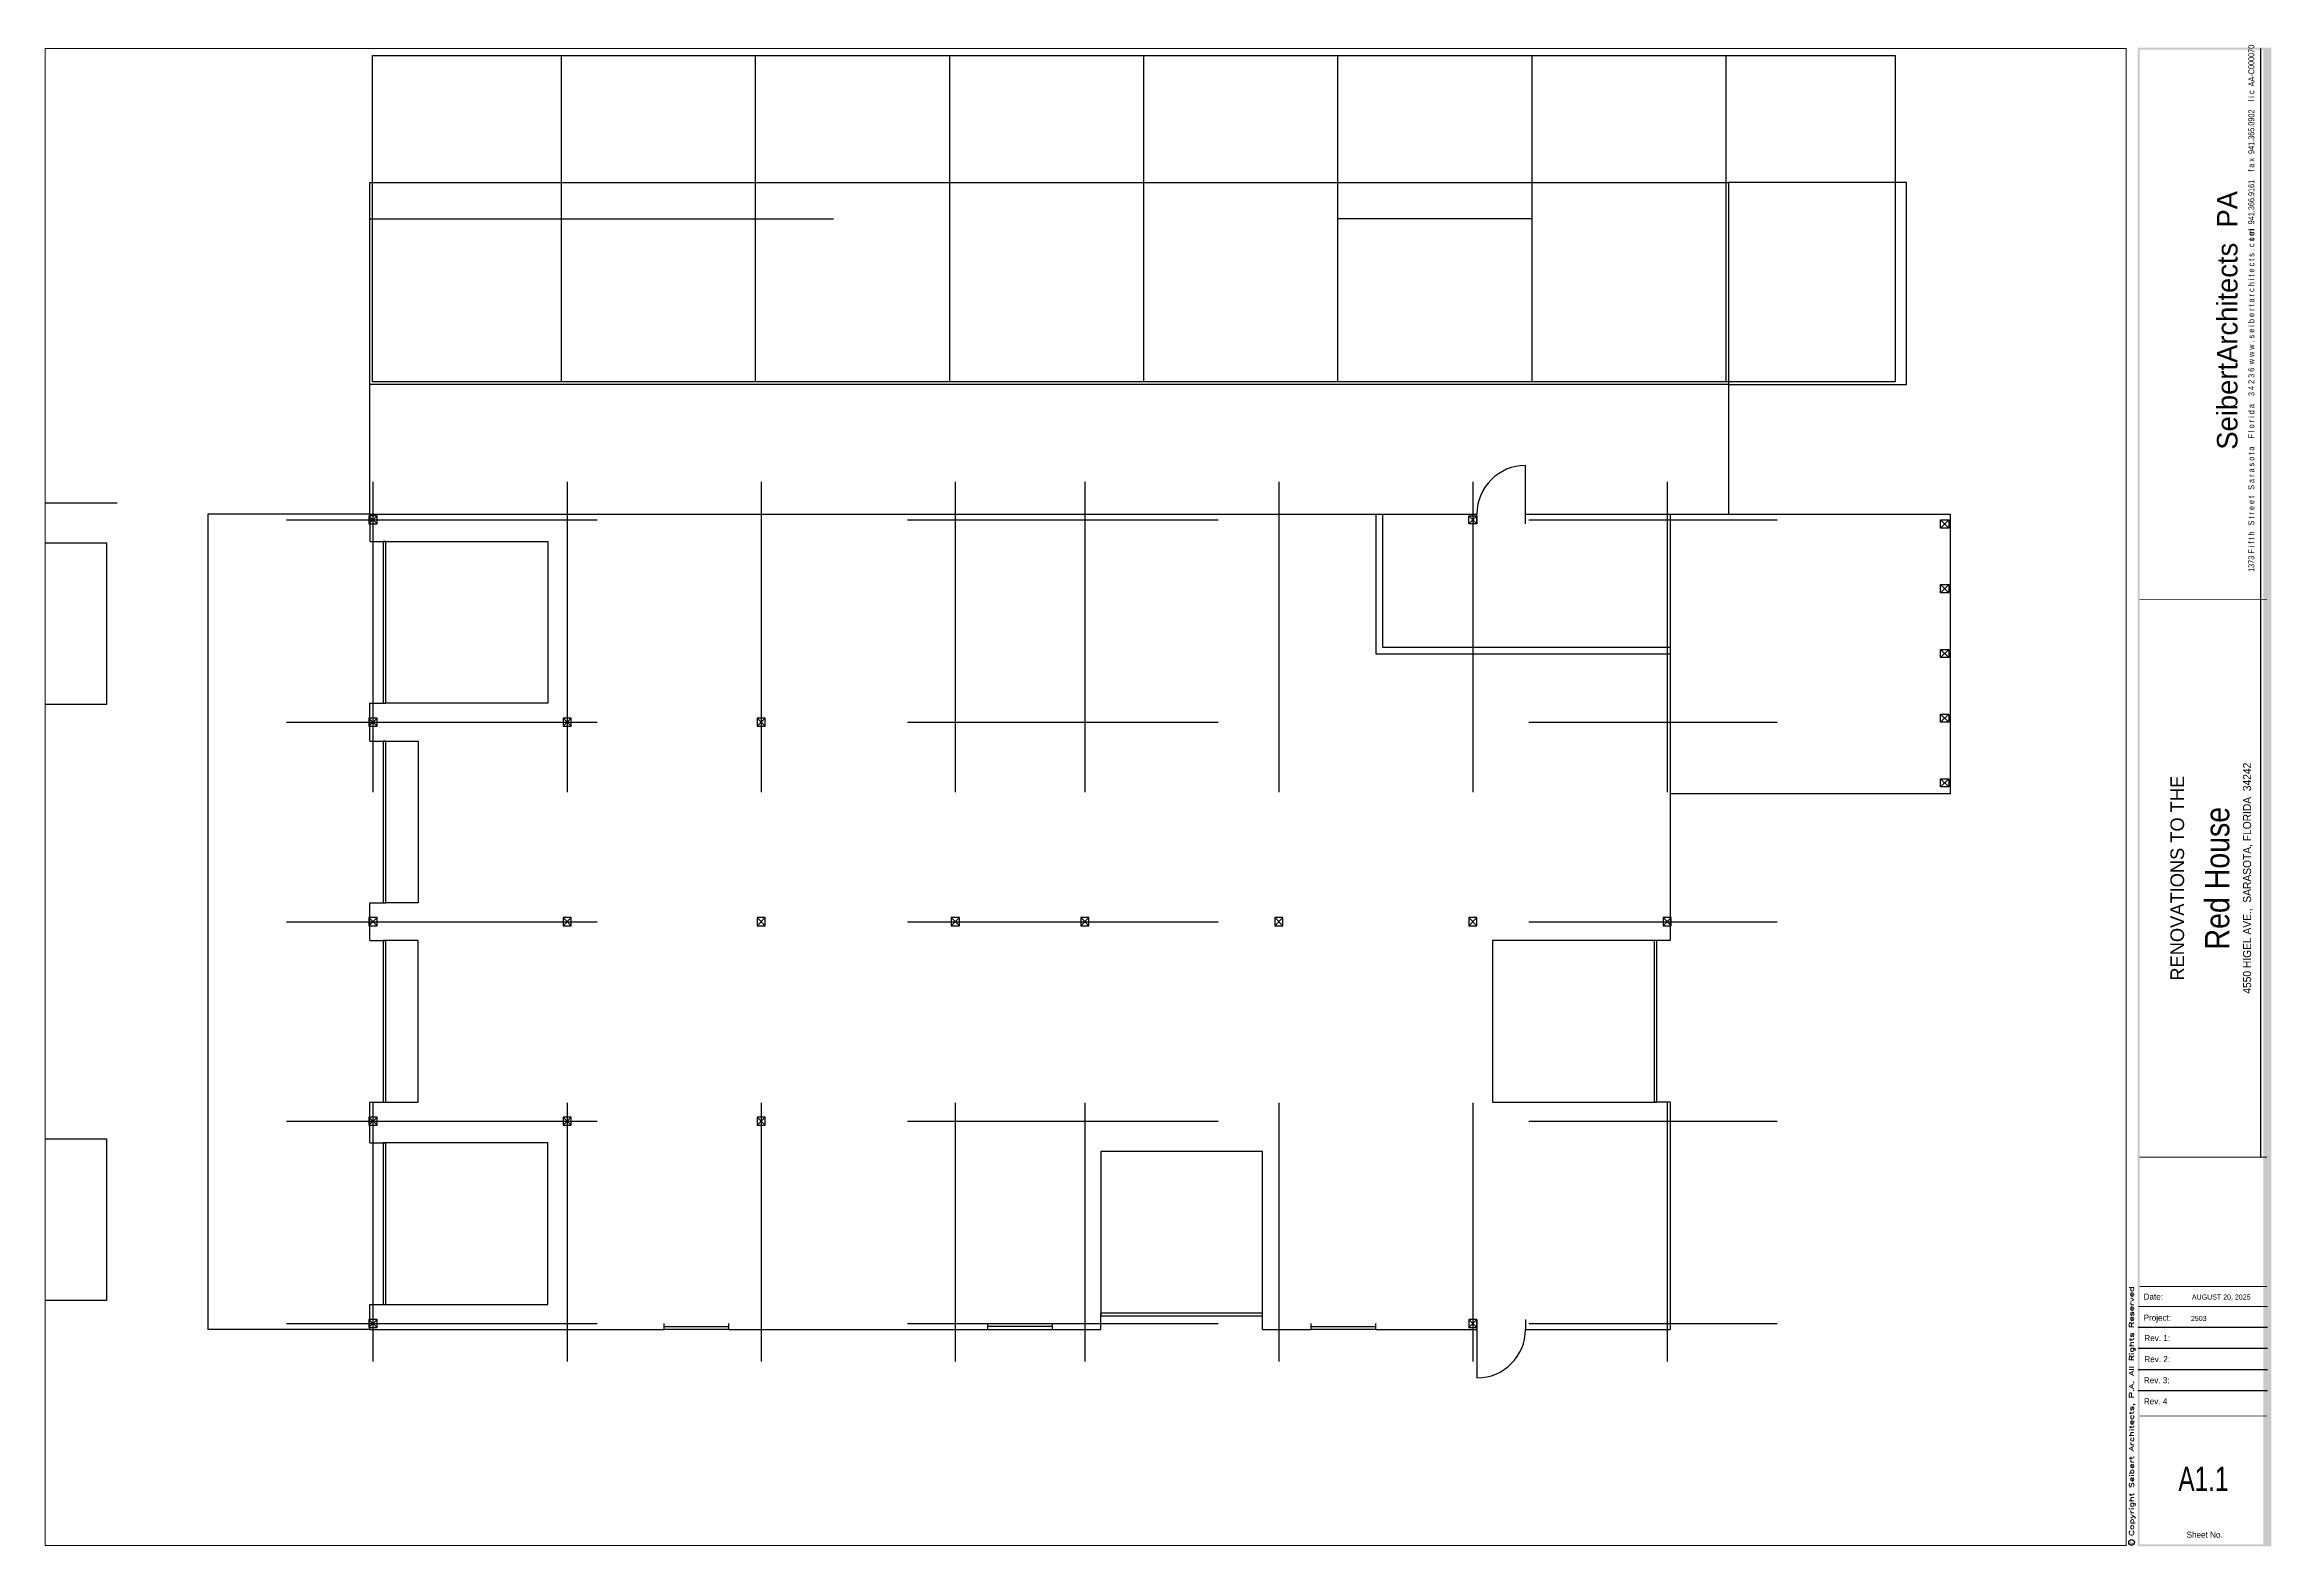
# Paper-space layout 'A1.1' of a CAD drawing. Header units: inches. Extents: x 1.1 to 35.5, y 0.5 to 23.8.
# The model-space entities are those that its viewports show. They can reach past a viewport. Long polylines and large blocks are cut down to what shows.
import ezdxf
from ezdxf.enums import TextEntityAlignment as Align

# ---------------------------------------------------------------- set-up
doc = ezdxf.new("R2010")
doc.units = ezdxf.units.IN
doc.header["$LTSCALE"] = 0.5
doc.header["$MEASUREMENT"] = 0
doc.linetypes.add('DASHDOT2', pattern=[0.5, 0.25, -0.125, 0, -0.125])
doc.linetypes.add('HIDDEN2', pattern=[0.1875, 0.125, -0.0625])
for name, color, linetype in [('0-SHEET', 2, 'Continuous'), ('0-TEXT', 30, 'Continuous'), ('P-ABOVE', 201, 'HIDDEN2'), ('P-BELOW-LIGHT', 143, 'Continuous'), ('P-DOOR', 51, 'Continuous'), ('P-PATTERN', 147, 'Continuous'), ('P-RAILING', 60, 'Continuous'), ('P-WALL', 90, 'Continuous'), ('P-WINDOW', 213, 'Continuous'), ('ST-FRAMING', 14, 'DASHDOT2')]:
    doc.layers.add(name, color=color, linetype=linetype)
doc.styles.add('titleblock1', font='Zap601Rm.ttf', dxfattribs={"height": 0.5})
doc.styles.add('titleblock2', font='romans.shx', dxfattribs={"width": 0.8})

msp = doc.modelspace()

# ---------------------------------------------------------------- linework, layer by layer
at = {"layer": 'P-ABOVE'}
for p, q in [((4928.72117, 13470.69201), (4928.72117, 12817.97906)), ((5072.72117, 13470.69202), (5072.72117, 12817.97907)), ((5216.72117, 13470.69202), (5216.72117, 12817.97908)), ((5360.72117, 13470.69203), (5360.72117, 12817.97909)), ((5456.72117, 13470.69203), (5456.72117, 12817.97909)), ((5600.72117, 13470.69202), (5600.72117, 12817.97908)), ((5744.72117, 13470.69202), (5744.72117, 12817.97907)), ((5888.72117, 13470.69201), (5888.72117, 12817.97906)), ((4864.53317, 13442.33559), (5970.50435, 13442.33553)), ((4864.53317, 13292.33559), (5970.50434, 13292.33553)), ((4864.53316, 13144.33559), (5970.50433, 13144.33553)), ((4864.53317, 12996.33559), (5970.50434, 12996.33566)), ((4864.53317, 12846.33559), (5970.50435, 12846.33566))]:
    msp.add_line(p, q, dxfattribs=at)
msp.add_lwpolyline([(5934.32118, 13542.73559), (6066.32118, 13542.73559), (6066.32118, 13692.73565), (5934.32118, 13692.73559)], dxfattribs=at)
at = {"layer": 'P-BELOW-LIGHT'}
for p, q in [((4926.32118, 13692.73565), (5934.32118, 13692.73565)), ((5934.32118, 13692.73559), (5934.32118, 13446.73559)), ((4926.32118, 13665.73562), (5098.32118, 13665.73562)), ((5098.32118, 13665.73562), (5270.32118, 13665.73562)), ((5788.32118, 13665.73562), (5644.32118, 13665.73562)), ((4234.05743, 13455.07504), (4738.94311, 13455.07504)), ((5891.12117, 13446.73559), (6098.72117, 13446.73559)), ((6098.72117, 13446.73559), (6098.72117, 13239.13559)), ((6098.72117, 13239.13559), (5891.12115, 13239.13561)), ((4926.32113, 12841.93565), (4806.32114, 12841.93566)), ((5192.72117, 12841.93561), (5144.72117, 12841.93561)), ((5384.72117, 12841.93562), (5432.72117, 12841.93562)), ((5672.72115, 12841.93561), (5624.72115, 12841.93561))]:
    msp.add_line(p, q, dxfattribs=at)
for points in [[(4926.32117, 13446.73565), (4926.32118, 13692.73565)], [(4926.32117, 13446.73566), (4806.32117, 13446.73566), (4806.32113, 12841.93566)]]:
    msp.add_lwpolyline(points, dxfattribs=at)
at = {"layer": 'P-DOOR'}
for points in [[(5783.72117, 13446.73546), (5783.72117, 13482.73546)], [(5747.72117, 12841.93559), (5747.72117, 12805.93559)]]:
    msp.add_lwpolyline(points, dxfattribs=at)
for points in [[(4938.32114, 13426.33559), (4936.32114, 13426.33559), (4936.32114, 13306.33559), (4938.32114, 13306.33559)], [(4938.32113, 13278.33559), (4936.32113, 13278.33559), (4936.32113, 13158.33559), (4938.32113, 13158.33559)], [(4938.32114, 13130.33559), (4936.32114, 13130.33559), (4936.32114, 13010.33559), (4938.32114, 13010.33559)], [(5879.12114, 13010.33559), (5881.12114, 13010.33559), (5881.12113, 13130.3356), (5879.12113, 13130.3356)], [(4938.32115, 12980.33559), (4936.32115, 12980.33559), (4936.32115, 12860.33559), (4938.32115, 12860.33559)], [(5468.72116, 12853.93562), (5468.72116, 12851.93562), (5588.72116, 12851.93563), (5588.72116, 12853.93563)]]:
    msp.add_lwpolyline(points, close=True, dxfattribs=at)
for centre, start, end in [((5783.72117, 13446.73546), 90, 180), ((5747.72117, 12841.93559), 270, 0)]:
    msp.add_arc(centre, 36, start, end, dxfattribs=at)
at = {"layer": 'P-PATTERN'}
msp.add_lwpolyline([(4926.32118, 13692.73565), (5934.32118, 13692.73565), (5934.32118, 13542.73559), (4926.32118, 13542.73559)], close=True, dxfattribs=at)
at = {"layer": 'P-RAILING'}
for p, q in [((5068.32118, 13786.73565), (5068.32118, 13544.73559)), ((5212.32118, 13786.73565), (5212.32118, 13544.73559)), ((5356.32118, 13786.73565), (5356.32118, 13544.73559)), ((5500.32118, 13786.73565), (5500.32118, 13544.73559)), ((5644.32118, 13786.73565), (5644.32118, 13544.73559)), ((5788.32118, 13786.73565), (5788.32118, 13544.73559))]:
    msp.add_line(p, q, dxfattribs=at)
msp.add_lwpolyline([(4928.32118, 13786.73565), (5932.32118, 13786.73565), (5932.32118, 13544.73559), (4928.32118, 13544.73559)], close=True, dxfattribs=at)
msp.add_lwpolyline([(5932.32118, 13786.73565), (6057.82118, 13786.73565), (6057.82118, 13544.73559), (5932.32118, 13544.73559)], dxfattribs=at)
at = {"layer": 'P-WALL'}
for p, q in [((4925.72119, 13445.3356), (4931.72119, 13439.3356)), ((4931.72119, 13445.3356), (4925.72119, 13439.3356)), ((4926.32117, 13446.73559), (5747.72117, 13446.73559)), ((5741.72117, 13439.3354), (5747.72117, 13445.3354)), ((5747.72117, 13439.3354), (5741.72117, 13445.3354)), ((5747.72117, 13439.3354), (5747.72117, 13446.73546)), ((5783.72117, 13446.73559), (5891.12117, 13446.73559)), ((5783.72117, 13439.3354), (5783.72117, 13446.73546)), ((5891.12117, 13446.73559), (5891.12115, 13130.3356)), ((6091.63882, 13436.3354), (6097.63882, 13442.3354)), ((6097.63882, 13436.3354), (6091.63882, 13442.3354)), ((6091.63882, 13388.3354), (6097.63882, 13394.3354)), ((6097.63882, 13388.3354), (6091.63882, 13394.3354)), ((6091.63882, 13340.3354), (6097.63882, 13346.3354)), ((6097.63882, 13340.3354), (6091.63882, 13346.3354)), ((4925.72117, 13295.33558), (4931.72117, 13289.33558)), ((4931.72117, 13295.33558), (4925.72117, 13289.33558)), ((5069.72117, 13295.33558), (5075.72117, 13289.33558)), ((5075.72117, 13295.33558), (5069.72117, 13289.33558)), ((5213.72117, 13295.33557), (5219.72117, 13289.33557)), ((5219.72117, 13295.33557), (5213.72117, 13289.33557)), ((6091.63882, 13292.3354), (6097.63882, 13298.3354)), ((6097.63882, 13292.3354), (6091.63882, 13298.3354)), ((4926.32116, 13278.33559), (4938.32116, 13278.33559)), ((6091.63882, 13244.3354), (6097.63882, 13250.3354)), ((6097.63882, 13244.3354), (6091.63882, 13250.3354)), ((4925.72117, 13147.33554), (4931.72117, 13141.33554)), ((4931.72117, 13147.33554), (4925.72117, 13141.33554)), ((5069.72117, 13147.33554), (5075.72117, 13141.33554)), ((5075.72117, 13147.33554), (5069.72117, 13141.33554)), ((5213.72117, 13147.33557), (5219.72117, 13141.33557)), ((5219.72117, 13147.33557), (5213.72117, 13141.33557)), ((5357.72117, 13147.33554), (5363.72117, 13141.33554)), ((5363.72117, 13147.33554), (5357.72117, 13141.33554)), ((5453.72117, 13147.33554), (5459.72117, 13141.33554)), ((5459.72117, 13147.33554), (5453.72117, 13141.33554)), ((5597.72117, 13147.33554), (5603.72117, 13141.33554)), ((5603.72117, 13147.33554), (5597.72117, 13141.33554)), ((5741.72117, 13147.33554), (5747.72117, 13141.33554)), ((5747.72117, 13147.33554), (5741.72117, 13141.33554)), ((5885.72117, 13147.33553), (5891.72117, 13141.33553)), ((5891.72117, 13147.33553), (5885.72117, 13141.33553)), ((4926.32115, 13130.33559), (4938.32115, 13130.33559)), ((5891.12115, 13010.33559), (5879.12115, 13010.33559)), ((5891.12114, 13010.33559), (5891.12113, 12841.93559)), ((4925.72117, 12999.33561), (4931.72117, 12993.33561)), ((4931.72117, 12999.33561), (4925.72117, 12993.33561)), ((5069.72117, 12999.33561), (5075.72117, 12993.33561)), ((5075.72117, 12999.33561), (5069.72117, 12993.33561)), ((5213.72117, 12999.33561), (5219.72117, 12993.33561)), ((5219.72117, 12999.33561), (5213.72117, 12993.33561)), ((4926.32114, 12980.33559), (4938.32114, 12980.33559)), ((4925.72118, 12849.33561), (4931.72118, 12843.33561)), ((4931.72118, 12849.33561), (4925.72118, 12843.33561)), ((4926.32113, 12841.93565), (5144.72117, 12841.93564)), ((5192.72117, 12841.93563), (5384.72117, 12841.93562)), ((5432.72117, 12841.93562), (5468.72116, 12841.93561)), ((5468.72116, 12841.93561), (5468.72116, 12853.93562)), ((5588.72116, 12841.93559), (5624.72115, 12841.93559)), ((5672.72115, 12841.93559), (5747.72117, 12841.93559)), ((5741.72117, 12849.33565), (5747.72117, 12843.33565)), ((5747.72117, 12849.33565), (5741.72117, 12843.33565)), ((5747.72117, 12849.33565), (5747.72117, 12841.93559)), ((5783.72117, 12849.33565), (5783.72117, 12841.93559)), ((5783.72117, 12841.93559), (5891.12113, 12841.93559))]:
    msp.add_line(p, q, dxfattribs=at)
for points in [[(4925.72119, 13439.3356), (4931.72119, 13439.3356), (4931.72119, 13445.3356), (4925.72119, 13445.3356)], [(5741.72117, 13445.3354), (5747.72117, 13445.3354), (5747.72117, 13439.3354), (5741.72117, 13439.3354)], [(6091.63882, 13442.3354), (6097.63882, 13442.3354), (6097.63882, 13436.3354), (6091.63882, 13436.3354)], [(6091.63882, 13394.3354), (6097.63882, 13394.3354), (6097.63882, 13388.3354), (6091.63882, 13388.3354)], [(6091.63882, 13346.3354), (6097.63882, 13346.3354), (6097.63882, 13340.3354), (6091.63882, 13340.3354)], [(4925.72117, 13289.33558), (4931.72117, 13289.33558), (4931.72117, 13295.33558), (4925.72117, 13295.33558)], [(5069.72117, 13289.33558), (5075.72117, 13289.33558), (5075.72117, 13295.33558), (5069.72117, 13295.33558)], [(5213.72117, 13289.33557), (5219.72117, 13289.33557), (5219.72117, 13295.33557), (5213.72117, 13295.33557)], [(6091.63882, 13298.3354), (6097.63882, 13298.3354), (6097.63882, 13292.3354), (6091.63882, 13292.3354)], [(6091.63882, 13250.3354), (6097.63882, 13250.3354), (6097.63882, 13244.3354), (6091.63882, 13244.3354)], [(4925.72117, 13141.33554), (4931.72117, 13141.33554), (4931.72117, 13147.33554), (4925.72117, 13147.33554)], [(5069.72117, 13141.33554), (5075.72117, 13141.33554), (5075.72117, 13147.33554), (5069.72117, 13147.33554)], [(5213.72117, 13141.33557), (5219.72117, 13141.33557), (5219.72117, 13147.33557), (5213.72117, 13147.33557)], [(5357.72117, 13141.33554), (5363.72117, 13141.33554), (5363.72117, 13147.33554), (5357.72117, 13147.33554)], [(5453.72117, 13141.33554), (5459.72117, 13141.33554), (5459.72117, 13147.33554), (5453.72117, 13147.33554)], [(5597.72117, 13141.33554), (5603.72117, 13141.33554), (5603.72117, 13147.33554), (5597.72117, 13147.33554)], [(5741.72117, 13141.33554), (5747.72117, 13141.33554), (5747.72117, 13147.33554), (5741.72117, 13147.33554)], [(5885.72117, 13141.33553), (5891.72117, 13141.33553), (5891.72117, 13147.33553), (5885.72117, 13147.33553)], [(4925.72117, 12993.33561), (4931.72117, 12993.33561), (4931.72117, 12999.33561), (4925.72117, 12999.33561)], [(5069.72117, 12993.33561), (5075.72117, 12993.33561), (5075.72117, 12999.33561), (5069.72117, 12999.33561)], [(5213.72117, 12993.33561), (5219.72117, 12993.33561), (5219.72117, 12999.33561), (5213.72117, 12999.33561)], [(4925.72118, 12843.33561), (4931.72118, 12843.33561), (4931.72118, 12849.33561), (4925.72118, 12849.33561)], [(5741.72117, 12843.33565), (5747.72117, 12843.33565), (5747.72117, 12849.33565), (5741.72117, 12849.33565)]]:
    msp.add_lwpolyline(points, close=True, dxfattribs=at)
for points in [[(4926.32113, 13446.73553), (4926.32113, 13426.33559), (4938.32113, 13426.33559)], [(5672.72117, 13446.73559), (5672.72117, 13342.93559), (5891.12116, 13342.93557)], [(5677.72117, 13446.73559), (5677.72117, 13347.93559), (5891.12116, 13347.93557)], [(4926.32116, 13278.33559), (4926.32116, 13306.33559), (4938.32116, 13306.33559)], [(4926.32115, 13130.33559), (4926.32115, 13158.33559), (4938.32115, 13158.33559)], [(5891.12115, 13130.3356), (5879.12115, 13130.3356)], [(4926.32114, 12980.33559), (4926.32114, 13010.33559), (4938.32114, 13010.33559)], [(4926.32113, 12841.93565), (4926.32113, 12860.33559), (4938.32113, 12860.33559)], [(5144.72117, 12841.93562), (5144.72118, 12846.33563)], [(5192.72117, 12841.93561), (5192.72118, 12846.33563)], [(5384.72117, 12841.93561), (5384.72117, 12846.33563)], [(5432.72117, 12841.93562), (5432.72117, 12846.33563)], [(5588.72116, 12841.93561), (5588.72116, 12853.93561)], [(5624.72115, 12841.93562), (5624.72115, 12846.33563)], [(5672.72115, 12841.93561), (5672.72115, 12846.33563)]]:
    msp.add_lwpolyline(points, dxfattribs=at)
at = {"layer": 'P-WINDOW'}
for points in [[(5144.72117, 12844.13562), (5192.72117, 12844.13562)], [(5432.72117, 12844.13562), (5384.72117, 12844.13562)], [(5624.72115, 12844.13562), (5672.72115, 12844.13562)]]:
    msp.add_lwpolyline(points, dxfattribs=at)
at = {"layer": 'ST-FRAMING'}
for points in [[(4610.90989, 13425.33559), (4730.90989, 13425.33559), (4730.90989, 13305.33559), (4610.90989, 13305.33559)], [(4938.32114, 13426.33559), (5058.32114, 13426.33559), (5058.32114, 13306.33559), (4938.32114, 13306.33559)], [(4938.32116, 13278.33559), (4962.32116, 13278.33559), (4962.32116, 13158.33558), (4938.32115, 13158.33559)], [(4938.32114, 13010.33558), (4962.32114, 13010.33556), (4962.32116, 13130.33558), (4938.32115, 13130.33559)], [(5879.12117, 13130.3356), (5759.12117, 13130.3356), (5759.12117, 13010.3356), (5879.12117, 13010.33559)], [(4610.90989, 12983.33559), (4730.90989, 12983.33559), (4730.90989, 12863.33559), (4610.90989, 12863.33559)], [(4938.3211, 12860.33559), (5058.3211, 12860.33558), (5058.32112, 12980.33558), (4938.32112, 12980.33559)], [(5588.72116, 12853.93559), (5588.72117, 12973.93559), (5468.72116, 12973.9356), (5468.72116, 12853.9356)]]:
    msp.add_lwpolyline(points, dxfattribs=at)

psp = doc.layouts.new('A1.1')

# ---------------------------------------------------------------- linework, layer by layer
at = {"layer": '0-SHEET'}
for p, q in [((35.427, 3.965), (33.427, 3.965)), ((35.427, 3.639), (33.427, 3.639)), ((35.427, 3.313), (33.427, 3.313)), ((35.427, 2.987), (33.427, 2.987))]:
    psp.add_line(p, q, dxfattribs=at)
psp.add_lwpolyline([(35.484, 0.599, 0.0312, 0.0312, 0), (33.434, 0.599, 0.0312, 0.0312, 0), (33.434, 23.729, 0.0312, 0.0312, 0), (35.421, 23.729, 0.125, 0.125, 0), (35.421, 0.599, 0.125, 0.125, 0)], format="xyseb", dxfattribs=at)
at = {"layer": '0-SHEET', "const_width": 0.0125}
for points in [[(33.238, 23.729), (1.076, 23.729), (1.076, 0.599), (33.238, 0.599), (33.238, 23.729)], [(35.419, 15.22), (33.45, 15.22)], [(35.419, 6.599), (33.45, 6.599)], [(35.419, 4.599), (33.45, 4.599)], [(35.427, 4.29), (33.427, 4.29)], [(35.419, 2.599), (33.45, 2.599)]]:
    psp.add_lwpolyline(points, dxfattribs=at)
at = {"layer": '0-TEXT'}
psp.add_line((35.317, 23.729), (35.317, 6.599), dxfattribs=at)
psp.add_circle((33.323, 0.644), 0.0441, dxfattribs=at)

# ---------------------------------------------------------------- texts
at = {"layer": '0-TEXT', "style": 'titleblock1', "width": 0.75}
for s, p in [('t e l  941.366.9161    f a x  941.365.0902    l i c  AA-C000070', (35.221, 20.77)), ('w w w . s e i b e r t a r c h i t e c t s . c o m', (35.221, 18.851)), ('1373 F i f t h   S t r e e t   S a r a s o t a    F l o r i d a    3 4 2 3 6', (35.221, 15.642))]:
    psp.add_text(s, height=0.09375, rotation=90, dxfattribs=at).set_placement(p)
at = {"layer": '0-TEXT', "style": 'titleblock1'}
psp.add_text('SeibertArchitects  PA', height=0.31641, rotation=90, dxfattribs=at).set_placement((34.796, 19.53), align=Align.MIDDLE)
for s, height, p in [('RENOVATIONS TO THE', 0.21094, (34.135, 10.909)), ('C ', 0.0441, (33.345, 0.648))]:
    psp.add_text(s, height=height, rotation=90, dxfattribs=at).set_placement(p, align=Align.CENTER)
for s, height, width, p in [('4550 HIGEL AVE.,  SARASOTA, FLORIDA  34242', 0.125, 0.946475, (35.171, 10.909)), ('Red House', 0.375, 0.878415, (34.834, 10.909))]:
    psp.add_text(s, height=height, rotation=90, dxfattribs=dict(at, width=width)).set_placement(p, align=Align.CENTER)
at = {"layer": '0-TEXT', "style": 'titleblock2', "width": 1.327876}
psp.add_text('Copyright Seibert Architects, P.A. All Rights Reserved', height=0.07032, rotation=90, dxfattribs=at).set_placement((33.358, 0.741), (33.358, 4.601), align=Align.FIT)
at = {"layer": '0-TEXT', "style": 'titleblock1'}
for s, height, p in [('Date:', 0.0938, (33.51, 4.396)), ('Project:', 0.0938, (33.51, 4.07)), ('AUGUST 20, 2025', 0.07875, (34.256, 4.397)), ('Rev. 1:', 0.0938, (33.521, 3.756)), ('Rev. 2:', 0.0938, (33.521, 3.43)), ('Rev. 3:', 0.0938, (33.514, 3.105)), ('Rev. 4', 0.0938, (33.514, 2.779))]:
    psp.add_text(s, height=height, dxfattribs=at).set_placement(p)
psp.add_text('2503', height=0.0787, dxfattribs=at).set_placement((34.362, 4.106), align=Align.MIDDLE)
at = {"layer": '0-TEXT', "style": 'titleblock1', "width": 0.75}
psp.add_text('A1.1', height=0.375, dxfattribs=at).set_placement((34.434, 1.439), align=Align.CENTER)
at = {"layer": '0-TEXT', "style": 'titleblock1'}
psp.add_text('Sheet No.', height=0.0938, dxfattribs=at).set_placement((34.453, 0.717), align=Align.CENTER)

# ---------------------------------------------------------------- viewports
at = {"layer": 'DEFPOINTS'}
psp.add_viewport(center=(17.157, 12.164), size=(32.162, 23.12932), view_center_point=(5457.31197, 13236.82003), view_height=1110.2072415, dxfattribs=at)

doc.saveas('drawing.dxf')
